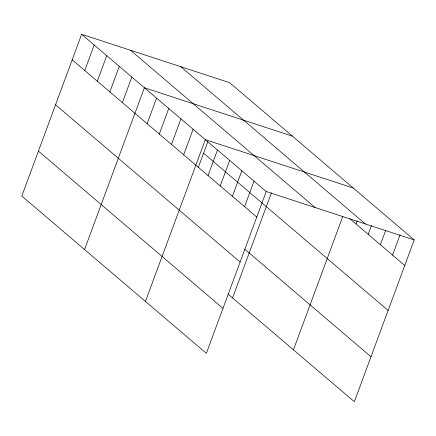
<?xml version="1.0" encoding="UTF-8"?>
<svg xmlns="http://www.w3.org/2000/svg" width="436" height="436" viewBox="0 0 436 436"><rect width="100%" height="100%" fill="white"/><g stroke="black" fill="none" stroke-linecap="round" stroke-linejoin="round"><path stroke-width="0.65" d="M81.646 34.286L21.8 196.069L206.353 353.313L266.2 191.529L81.646 34.286L229.647 82.687L414.2 239.931L354.354 401.714L228.028 294.082M84.748 70.512L94.198 44.979M97.299 81.205L106.744 55.666M109.85 91.898L119.295 66.359M122.396 102.591L131.846 77.052M84.551 249.534L144.392 87.745L292.393 136.152M147.128 123.661L156.573 98.127M159.309 134.037L168.754 108.504M171.49 144.42L180.935 118.881M183.67 154.796L193.115 129.263M145.45 301.423L205.296 139.64L353.296 188.041M198.167 167.778L207.781 141.782M208.032 175.555L217.477 150.017M220.213 185.932L229.658 160.394M232.393 196.309L241.838 170.776M244.574 206.686L254.019 181.153M232.546 297.935L271.47 192.717M293.45 349.825L342.68 216.741M356.032 223.957L357.215 220.763M368.213 234.334L371.516 225.396M380.394 244.71L385.588 230.666M392.574 255.093L400.128 234.661M266.2 191.529L414.2 239.931M180.804 66.713L365.363 223.962M349.939 218.768L404.755 265.47M130.484 50.254L315.043 207.503M203.568 153.183L388.122 310.432M72.202 59.819L256.755 217.068M244.661 249.12L370.987 356.757M55.568 104.782L240.122 262.031M38.433 151.107L222.987 308.356"/></g></svg>
